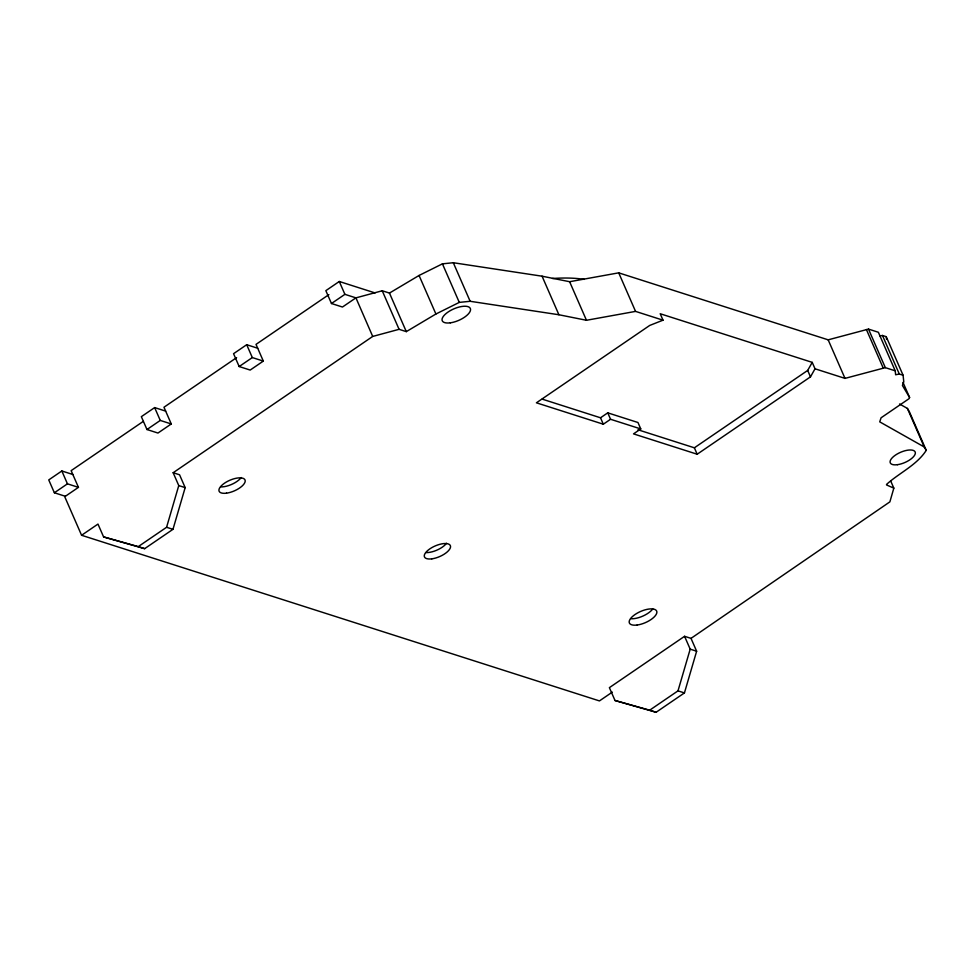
<?xml version="1.0" encoding="UTF-8"?>
<svg xmlns="http://www.w3.org/2000/svg" width="975" height="975" viewBox="0 0 975 975"><rect width="100%" height="100%" fill="white"/><g stroke="black" fill="none" stroke-linecap="round" stroke-linejoin="round"><path stroke-width="1.46" d="M143.215 421.432L71.151 470.645L78.451 487.354L64.74 496.714L81.583 535.275L97.975 524.075L103.594 536.92L138.243 546.622L166.579 527.28L178.766 485.574L173.16 472.729L372.706 336.436L399.08 329.318L406.307 331.634L435.91 314.011L459.286 302.396L470.145 301.287L558.907 314.754L586.462 320.275L635.554 311.391L663.012 320.178L660.209 313.743L812.224 362.371L815.027 368.794L845.008 378.385L885.337 367.648L895.221 370.817L895.635 374.766L899.303 374.034L903.082 375.241L903.776 381.834L902.423 385.478L909.602 397.508L908.871 398.812L881.071 417.8L879.73 421.858L924.239 446.977L926.25 450.352C916.963 464.88 899.888 472.582 887.177 483.832A1.987 0.804 -23.6 0 0 886.97 485.136L893.831 488.146L889.882 501.857L691.019 638.369L684.572 636.309L609.387 687.655L615.006 700.501L656.102 712.274L684.438 692.92L696.638 651.215L691.019 638.369M103.594 536.92L144.641 548.669L172.977 529.327L185.165 487.622L179.558 474.776L173.16 472.729M615.006 700.501L649.667 710.202L677.991 690.861L690.19 649.155L684.572 636.309M637.955 429.768L694.371 447.805L807.678 370.427L812.224 362.371M542.161 399.116L600.515 417.788L607.754 412.839L637.967 422.504L640.77 428.939L633.531 433.875L697.174 454.228L810.481 376.85L815.027 368.794M72.845 474.496L61.839 470.974L48.75 479.919L54.368 492.765L65.362 496.287M165.652 411.109L154.647 407.587L141.351 416.666L146.969 429.524L157.962 433.046L171.271 423.954L163.971 407.245L236.62 357.63M257.705 348.233L246.699 344.711L233.561 353.693L239.18 366.539L250.185 370.061L263.323 361.091L256.023 344.382L328.88 294.621M375.082 292.939L339.288 281.483L325.845 290.66L331.463 303.517L342.469 307.027L355.863 297.887L382.237 290.769L389.464 293.073L419.067 275.462L442.431 263.847L453.302 262.726L542.063 276.193L569.619 281.714L618.711 272.842L828.165 339.836L868.493 329.099L878.365 332.256L895.221 370.817M54.368 492.765L67.446 483.832L78.451 487.354M146.969 429.524L160.266 420.432L171.271 423.954M239.18 366.539L252.318 357.569L263.323 361.091M331.463 303.517L344.894 294.34L355.936 297.863L372.706 336.436M663.012 320.178L649.728 325.431L536.421 402.809L603.318 424.21L610.557 419.274L640.77 428.939M612.324 692.116L599.442 700.915L81.583 535.275M880.011 335.961L882.46 335.473L886.238 336.68L903.082 375.241M178.766 485.574L185.165 487.622M690.19 649.155L696.638 651.215M166.579 527.28L172.977 529.327M677.991 690.861L684.438 692.92M138.243 546.622L144.641 548.669M649.667 710.202L656.102 712.274M899.535 403.991L907.396 408.415L909.407 411.791L926.25 450.352M882.46 335.473L899.303 374.034M902.984 382.358L909.602 397.508M907.396 408.415L924.239 446.977M868.493 329.099L885.337 367.648M866.385 329.513L883.228 368.075M890.821 481.26L893.831 488.146M828.165 339.836L845.008 378.385M807.678 370.427L810.481 376.85M618.711 272.842L635.554 311.391M694.371 447.805L697.174 454.228M569.619 281.714L586.462 320.275M607.754 412.839L610.557 419.274M542.063 276.193L558.907 314.754M600.515 417.788L603.318 424.21M453.302 262.726L470.145 301.287M442.431 263.847L459.286 302.396M419.067 275.462L435.91 314.011M389.464 293.073L406.307 331.634M382.237 290.769L399.08 329.318M339.288 281.483L344.894 294.34M246.699 344.711L252.318 357.569M154.647 407.587L160.266 420.432M61.839 470.974L67.446 483.832M886.238 336.68L886.519 339.324M652.775 608.936A14.893 6.082 -23.6 0 1 631.3 618.759M446.526 543.258A14.137 5.777 -23.6 0 1 426.148 552.581M241.178 477.567A14.137 5.777 -23.6 0 1 220.801 486.891M552.508 278.509A153.636 62.729 -23.6 0 1 584.257 279.374M431.852 558.846A14.137 5.777 -23.6 0 0 450.511 546.097A14.137 5.777 -23.6 0 0 429.853 548.852A14.137 5.777 -23.6 0 0 431.852 558.846M226.505 493.167A14.137 5.777 -23.6 0 0 245.164 480.419A14.137 5.777 -23.6 0 0 224.506 483.173A14.137 5.777 -23.6 0 0 226.505 493.167M450.279 322.835A15.32 6.252 -23.6 0 0 470.498 309.026A15.32 6.252 -23.6 0 0 448.122 312A15.32 6.252 -23.6 0 0 450.279 322.835M897.378 464.697A13.589 5.545 -23.6 0 0 915.318 452.449A13.589 5.545 -23.6 0 0 895.464 455.093A13.589 5.545 -23.6 0 0 897.378 464.697M637.162 625.024A14.893 6.082 -23.6 0 0 656.833 611.593A14.893 6.082 -23.6 0 0 635.066 614.494A14.893 6.082 -23.6 0 0 637.162 625.024"/></g></svg>
